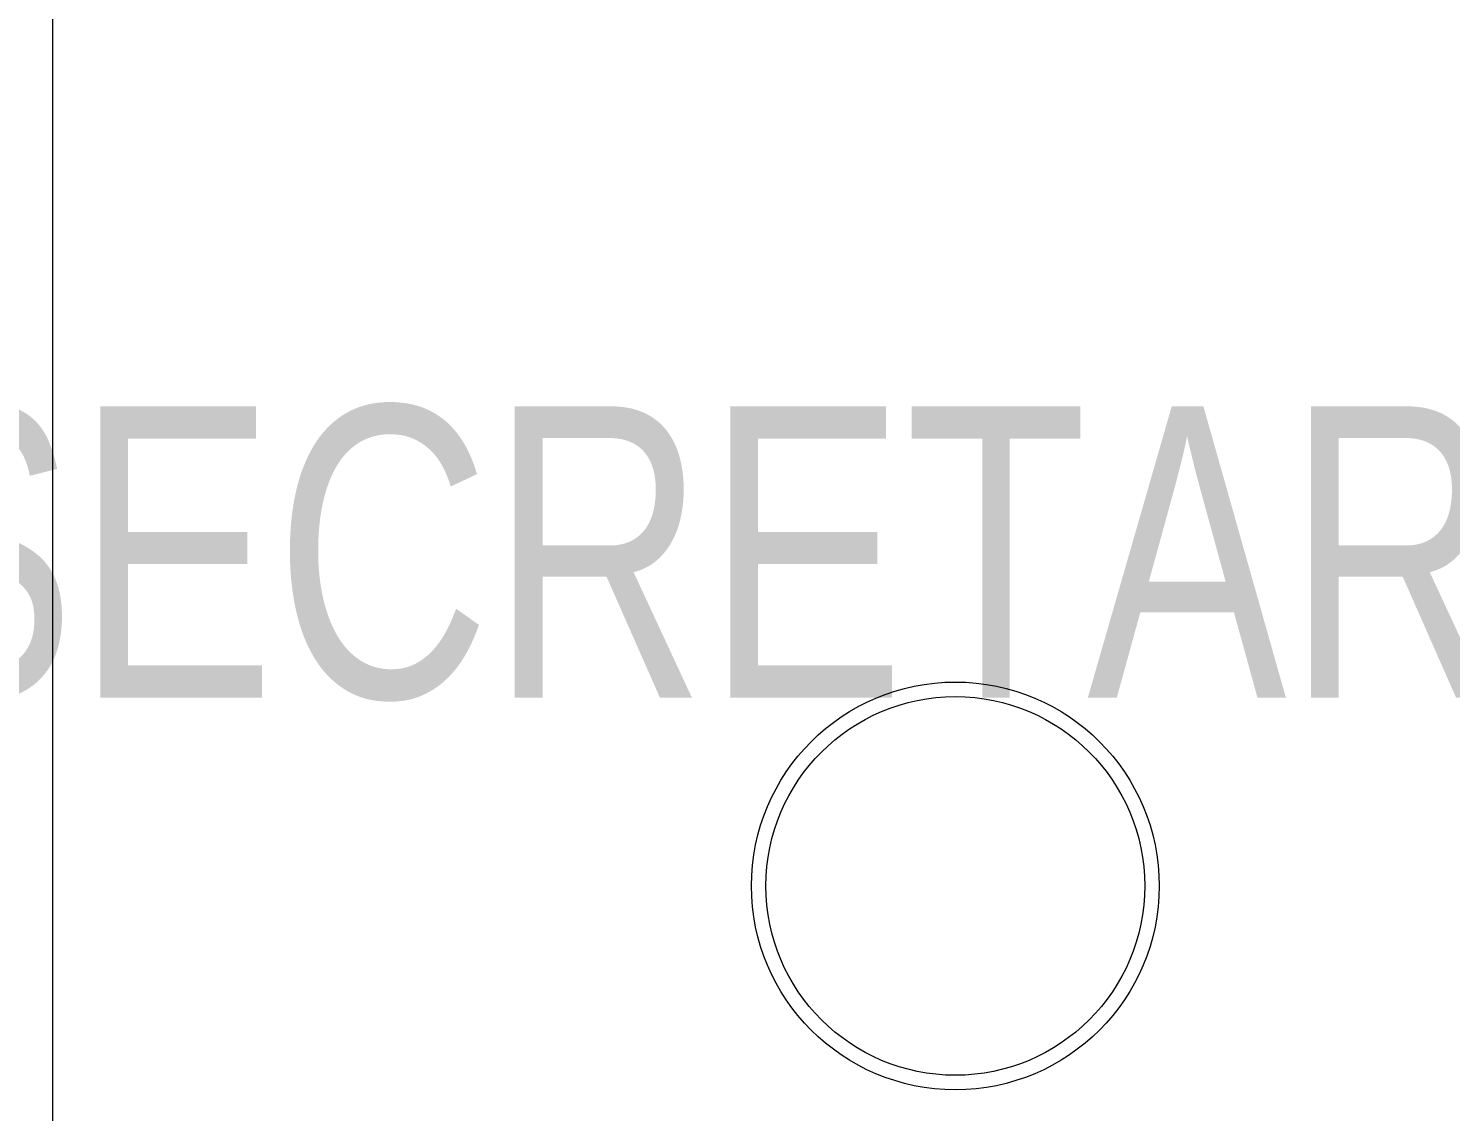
# Model space of a CAD drawing. Header units: millimetres. Extents: x -2143172 to 5255, y -610845 to 279739.
# Drawn here: x -1229907 to -1228931, y -19159 to -18416 of the extents above; entities that cross this region are included whole.
import ezdxf

# ---------------------------------------------------------------- set-up
doc = ezdxf.new("R2010")
doc.units = ezdxf.units.MM
doc.header["$LTSCALE"] = 30
doc.layers.get('0').update_dxf_attribs({"lineweight": 5})
for name, color, linetype, lineweight in [('72_EGR_BASE_TEXT', 7, 'Continuous', 5), ('LOADING', 163, 'Continuous', 5), ('Walls', 32, 'Continuous', 5)]:
    doc.layers.add(name, color=color, linetype=linetype, lineweight=lineweight)
doc.styles.add('X3G_ENTITY_9EC9', font='swisscl.ttf', dxfattribs={"height": 0.2})

# ---------------------------------------------------------------- blocks, each defined once
blk = doc.blocks.new('ME19011A-P')
for p, q in [((-0.425, 0), (0.425, 0)), ((-0.425, 0), (-0.425, -0.015)), ((0.425, 0), (0.425, -0.015)), ((-0.425, -0.015), (0.425, -0.015)), ((-0.36, -0.015), (-0.36, -0.01976)), ((-0.24, -0.015), (-0.24, -0.01976)), ((-0.15, -0.015), (-0.15, -0.04)), ((0, -0.015), (0, -0.04)), ((0.1, -0.015), (0.1, -0.045)), ((0.2, -0.045), (0.2, -0.015)), ((0.28178, -0.015), (0.24845, -0.015)), ((0.24845, -0.02435), (0.24845, -0.015)), ((0.28178, -0.02435), (0.28178, -0.015)), ((0.32108, -0.015), (0.28774, -0.015)), ((0.28774, -0.015), (0.28774, -0.0531)), ((0.32108, -0.0531), (0.32108, -0.015)), ((0.36226, -0.015), (0.32892, -0.015)), ((0.32892, -0.015), (0.32892, -0.0531)), ((0.36226, -0.0531), (0.36226, -0.015)), ((0.36822, -0.02435), (0.36822, -0.015)), ((0.36822, -0.015), (0.40155, -0.015)), ((0.40155, -0.02435), (0.40155, -0.015)), ((-0.3675, -0.01976), (-0.2325, -0.01976)), ((-0.3675, -0.01976), (-0.3675, -0.03988)), ((-0.2325, -0.01976), (-0.2325, -0.03988)), ((-0.15, -0.025), (0, -0.025)), ((0.28178, -0.02435), (0.24845, -0.02435)), ((0.32108, -0.02435), (0.28774, -0.02435)), ((0.36226, -0.02435), (0.32892, -0.02435)), ((0.36822, -0.02435), (0.40155, -0.02435)), ((-0.0606, -0.03707), (-0.07872, -0.0432)), ((-0.04022, -0.03121), (-0.04959, -0.03372)), ((-0.03763, -0.04087), (-0.04022, -0.03121)), ((0.1, -0.035), (0.2, -0.035)), ((-0.3675, -0.03988), (-0.2325, -0.03988)), ((-0.15, -0.04), (-0.1187, -0.04)), ((-0.0887, -0.04), (-0.0637, -0.04)), ((-0.07872, -0.0432), (-0.07697, -0.04974)), ((-0.05821, -0.04599), (-0.07697, -0.04974)), ((-0.047, -0.04338), (-0.03763, -0.04087)), ((-0.03786, -0.04), (0, -0.04)), ((0.1, -0.045), (0.2, -0.045)), ((0.28774, -0.0531), (0.32108, -0.0531)), ((0.32892, -0.0531), (0.36226, -0.0531))]:
    blk.add_line(p, q)
at = {"color": 8, "const_width": 0.000601}
for points in [[(0.30441, -0.0531, -0.184574), (0.29769, -0.06362, -1.44364), (0.29611, -0.05809, -0.837915), (0.2969, -0.06639, -0.30536), (0.28385, -0.06204, -1.584726), (0.28939, -0.06085, -0.253153), (0.28267, -0.06837, -0.874198), (0.27753, -0.05848, -0.915253), (0.27906, -0.06576, -0.223821), (0.26832, -0.06437, -1.703343), (0.27199, -0.05967, -0.588962), (0.26211, -0.06797, -0.717795), (0.2625, -0.05809, -0.983104), (0.26448, -0.06441, -0.326362), (0.25341, -0.06085, -0.758716), (0.26092, -0.05136, -0.906186), (0.25934, -0.0565, -0.189488), (0.25262, -0.05215, -0.7948), (0.26132, -0.04226, -1.223996), (0.25736, -0.04701, -0.072149), (0.25341, -0.04028, -0.645886), (0.26092, -0.03237, -1.366917), (0.25736, -0.03712, -0.078415), (0.2542, -0.03079, -0.723006), (0.26132, -0.02565, -1.105484), (0.25815, -0.02921, -0.221197), (0.2566, -0.02435, -0.221197)], [(0.34559, -0.0531, 0.184574), (0.35231, -0.06362, 1.44364), (0.35389, -0.05809, 0.837915), (0.3531, -0.06639, 0.30536), (0.36615, -0.06204, 1.584726), (0.36061, -0.06085, 0.253153), (0.36733, -0.06837, 0.874198), (0.37247, -0.05848, 0.915253), (0.37094, -0.06576, 0.223821), (0.38168, -0.06437, 1.703343), (0.37801, -0.05967, 0.588962), (0.38789, -0.06797, 0.717795), (0.3875, -0.05809, 0.983104), (0.38552, -0.06441, 0.326362), (0.39659, -0.06085, 0.758716), (0.38908, -0.05136, 0.906186), (0.39066, -0.0565, 0.189488), (0.39738, -0.05215, 0.7948), (0.38868, -0.04226, 1.223996), (0.39264, -0.04701, 0.072149), (0.39659, -0.04028, 0.645886), (0.38908, -0.03237, 1.366917), (0.39264, -0.03712, 0.078415), (0.3958, -0.03079, 0.723006), (0.38868, -0.02565, 1.105484), (0.39185, -0.02921, 0.221197), (0.3934, -0.02435, 0.221197)]]:
    blk.add_lwpolyline(points, format="xyb", dxfattribs=at)
blk.add_lwpolyline([(-0.1187, -0.04818), (-0.0887, -0.04818), (-0.0887, -0.03818), (-0.1187, -0.03818)], close=True)
blk.add_circle((-0.0537, -0.04), 0.0075)
for centre, radius, start, end in [((-0.1037, -0.04), 0.01, 10.4593, 169.5407), ((-0.1037, -0.04), 0.0075, 14.00752, 165.99248), ((-0.0537, -0.04), 0.01, 45, 180)]:
    blk.add_arc(centre, radius, start, end)
blk = doc.blocks.new('M.44.57.64')
at = {"layer": 'LOADING', "xscale": 1000.000000000002, "yscale": 1000.000000000002, "zscale": 1000.000000000002, "rotation": 225.9999036123427}
blk.add_blockref('ME19011A-P', (-80806.89, 16720.74), dxfattribs=at)
blk = doc.blocks.new('WM00001-P')
blk.add_circle((0, 0), 0.14)
at = {"color": 8}
blk.add_circle((0, 0), 0.13, dxfattribs=at)

msp = doc.modelspace()

# ---------------------------------------------------------------- linework, layer by layer
at = {"layer": 'Walls'}
msp.add_line((-1229890.87, -17444.73), (-1229890.87, -20514.73), dxfattribs=at)

# ---------------------------------------------------------------- block references
at = {"layer": 'LOADING', "xscale": -1, "rotation": 135.9999036123427}
msp.add_blockref('M.44.57.64', (-1160238.57, -62346.16, -0.1), dxfattribs=at)
at = {"layer": 'LOADING', "extrusion": (1.23702e-08, -3.1951e-06, -1), "xscale": -1000.000000000007, "yscale": 1000.000000000008, "zscale": 1000.000000000007, "rotation": 89.77817394023435}
msp.add_blockref('WM00001-P', (1229270.99, -19004.3, 0.14), dxfattribs=at)

# ---------------------------------------------------------------- texts
at = {"layer": '72_EGR_BASE_TEXT', "insert": (-1228041.26, -18675.01, 0), "char_height": 200, "attachment_point": 2, "style": 'X3G_ENTITY_9EC9'}
msp.add_mtext('SECRETARY OFFICE ENDOCRINOLOGY', dxfattribs=at)

doc.saveas('drawing.dxf')
